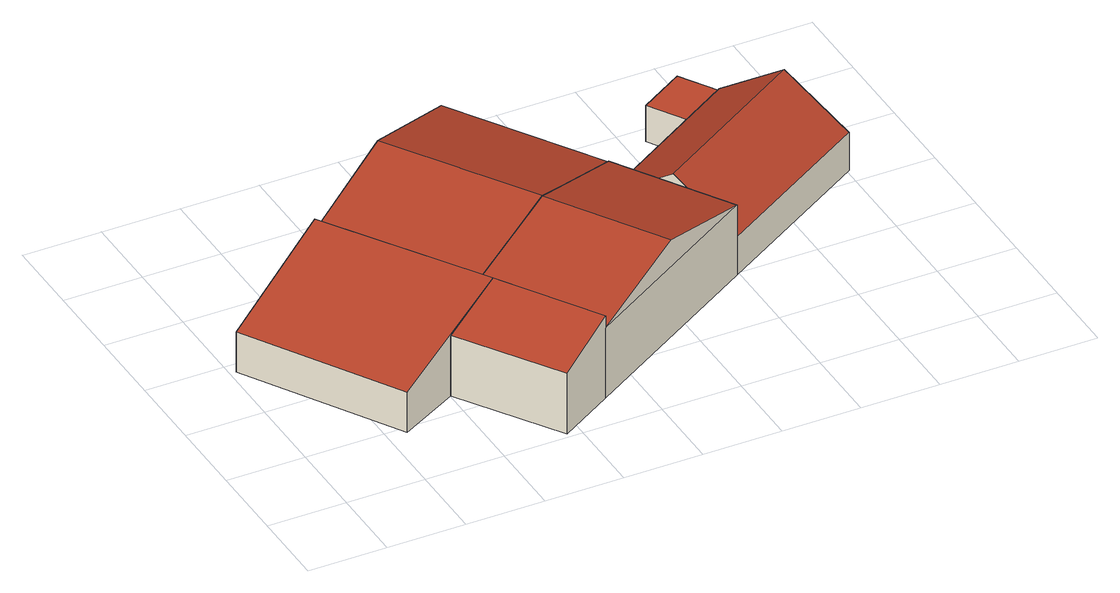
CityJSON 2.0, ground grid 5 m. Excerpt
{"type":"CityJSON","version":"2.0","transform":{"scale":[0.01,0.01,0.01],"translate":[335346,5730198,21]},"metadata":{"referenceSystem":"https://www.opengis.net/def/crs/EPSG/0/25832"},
"CityObjects":{
"building1":{"type":"Building","attributes":{"Gemeindeschluessel":"05170012","Geometrietyp2DReferenz":"3000","function":"31001_2720"},"address":[{"country":"Germany","locality":"Hamminkeln","thoroughfareNumber":"2","thoroughfareName":"Vierwinden"}],"children":["building1-1","building1-2","building1-3"]},
"building1-1":{"type":"BuildingPart","attributes":{"roofType":"3100","measuredHeight":6.61},"parents":["building1"],"geometry":[{"type":"MultiSurface","lod":"2","boundaries":[[[0,1,2,3]],[[4,5,1,0]],[[3,2,6,7]],[[0,8,4]],[[7,9,3]],[[3,9,8,0]],[[4,8,9,7]],[[1,5,6,2]],[[4,10,11,5]],[[10,7,6,11]]],"semantics":{"surfaces":[{"type":"WallSurface"},{"type":"RoofSurface"},{"type":"GroundSurface"},{"type":"ClosureSurface"}],"values":[0,0,0,0,0,1,1,2,3,3]}}]},
"building1-2":{"type":"BuildingPart","attributes":{"roofType":"2100","measuredHeight":5.62},"parents":["building1"],"geometry":[{"type":"MultiSurface","lod":"2","boundaries":[[[12,13,5,14]],[[15,16,13,12]],[[15,12,14,17]],[[13,16,11,5]],[[15,17,11,16]],[[17,14,4,10]],[[10,4,5,11]]],"semantics":{"surfaces":[{"type":"WallSurface"},{"type":"RoofSurface"},{"type":"GroundSurface"},{"type":"ClosureSurface"}],"values":[0,0,1,2,3,0,3]}}]},
"building1-3":{"type":"BuildingPart","attributes":{"roofType":"2100","measuredHeight":5.63},"parents":["building1"],"geometry":[{"type":"MultiSurface","lod":"2","boundaries":[[[18,19,20,21]],[[21,20,22,23]],[[24,18,21,23]],[[19,11,22,20]],[[18,24,10,7,6,19]],[[6,7,10,11]],[[15,17,24,23,22,16]],[[17,15,16,11]]],"semantics":{"surfaces":[{"type":"WallSurface"},{"type":"RoofSurface"},{"type":"GroundSurface"},{"type":"ClosureSurface"}],"values":[0,0,1,2,0,3,0,3]}}]},
"building2":{"type":"Building","attributes":{"Geometrietyp2DReferenz":"3000","Gemeindeschluessel":"05170012","function":"31001_2720","roofType":"3100","measuredHeight":6.56},"address":[{"country":"Germany","locality":"Hamminkeln","thoroughfareNumber":"2","thoroughfareName":"Vierwinden"}],"geometry":[{"type":"Solid","lod":"2","boundaries":[[[[25,26,27,28]],[[29,30,26,25]],[[31,32,30,29]],[[28,27,32,31]],[[25,33,29]],[[31,34,28]],[[28,34,33,25]],[[29,33,34,31]],[[26,30,32,27]]]],"semantics":{"surfaces":[{"type":"WallSurface"},{"type":"RoofSurface"},{"type":"GroundSurface"}],"values":[[0,0,0,0,0,0,1,1,2]]}}]},
"building3":{"type":"Building","attributes":{"Geometrietyp2DReferenz":"3000","Gemeindeschluessel":"05170012","function":"31001_2720","roofType":"3100","measuredHeight":5.39},"address":[{"country":"Germany","locality":"Hamminkeln","thoroughfareNumber":"2","thoroughfareName":"Vierwinden"}],"geometry":[{"type":"Solid","lod":"2","boundaries":[[[[35,36,37,38]],[[39,40,36,35]],[[41,42,40,39]],[[38,37,42,41]],[[35,43,39]],[[41,44,38]],[[38,44,43,35]],[[39,43,44,41]],[[36,40,42,37]]]],"semantics":{"surfaces":[{"type":"WallSurface"},{"type":"RoofSurface"},{"type":"GroundSurface"}],"values":[[0,0,0,0,0,0,1,1,2]]}}]},
"building4":{"type":"Building","attributes":{"Geometrietyp2DReferenz":"3000","Gemeindeschluessel":"05170012","function":"51009_1610","roofType":"1000","measuredHeight":2.45},"geometry":[{"type":"Solid","lod":"2","boundaries":[[[[45,46,47,48]],[[49,50,46,45]],[[51,52,50,49]],[[48,47,52,51]],[[49,45,48,51]],[[46,50,52,47]]]],"semantics":{"surfaces":[{"type":"WallSurface"},{"type":"RoofSurface"},{"type":"GroundSurface"}],"values":[[0,0,0,0,1,2]]}}]}
},
"vertices":[
[2983,981,560],[2983,981,80],[2540,1699,80],[2540,1699,560],[1771,246,560],[1771,246,80],[1318,965,80],[1318,965,560],[2377,613,741],[1929,1332,741],[1379,868,560],[1379,868,80],
[1415,30,495],[1415,30,80],[1771,246,643],[1007,664,493],[1007,664,80],[1379,868,643],
[758,1854,635],[758,1854,80],[40,1426,80],[40,1426,355],[623,454,80],[623,454,355],[1379,868,644],
[2540,1699,555],[2540,1699,89],[1959,2625,89],[1959,2625,555],[1318,965,555],[1318,965,89],[758,1854,555],[758,1854,89],[1929,1332,745],[1358,2239,745],
[2983,981,342],[2983,981,83],[4015,1607,83],[4015,1607,342],[2540,1699,342],[2540,1699,83],[3565,2327,342],[3565,2327,83],[2762,1340,623],[3790,1967,623],
[3565,2327,330],[3565,2327,84],[3419,2561,84],[3419,2561,330],[3272,2147,330],[3272,2147,84],[3128,2383,330],[3128,2383,84]
]}
